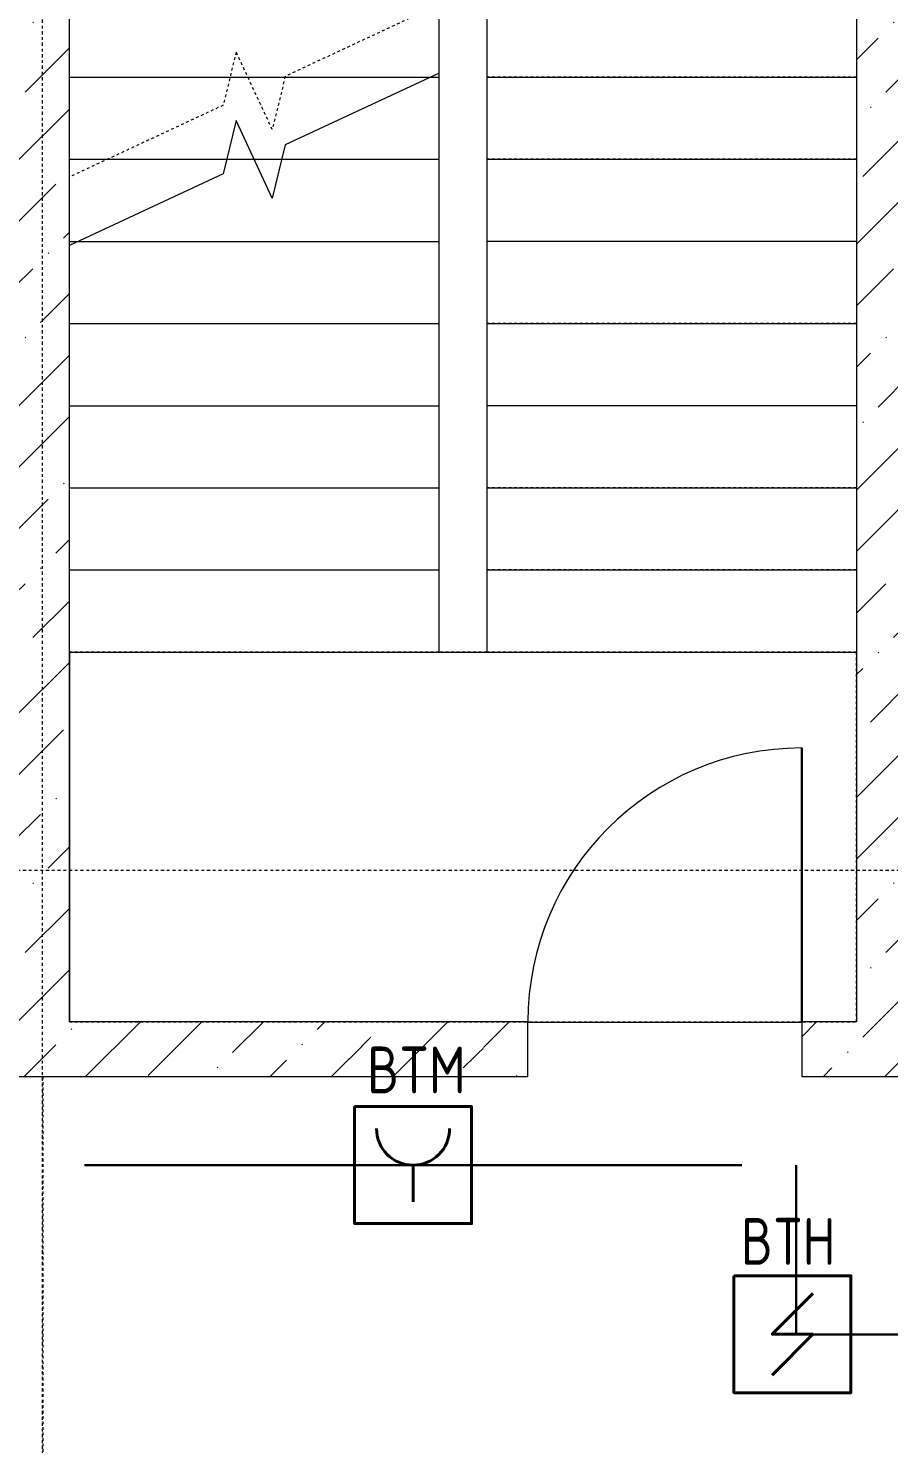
# Model space of a CAD drawing. Header units: millimetres. Extents: x -174154 to -170572, y -111302 to -109817.
# Drawn here: x -171602.4 to -171570.9, y -110557.1 to -110505.4 of the extents above; entities that cross this region are included whole.
import ezdxf

# ---------------------------------------------------------------- set-up
doc = ezdxf.new("R2010")
doc.units = ezdxf.units.MM
doc.set_wipeout_variables(frame=1)
for name, pattern in [('ACAD_ISO02W100', [15, 12, -3]), ('ADSK_Линия сетки', [21, 12, -3, 3, -3]), ('ADSK_Сверху', [4.5, 3, -1.5]), ('ADSK_Штрих_ш3 п1_5', [4.5, 3, -1.5])]:
    doc.linetypes.add(name, pattern=pattern)
for name, color, linetype, lineweight in [('!Подложка', 252, 'ACAD_ISO02W100', 25), ('Двери', 7, 'Continuous', 18), ('Кабель ПС', 20, 'ACAD_ISO02W100', 30), ('Лестницы', 7, 'Continuous', 18), ('Оси', 7, 'Continuous', 9), ('Панель', 7, 'Continuous', 18), ('ПС', 1, 'Continuous', 50), ('Стены разрез', 7, 'Continuous', 40)]:
    doc.layers.add(name, color=color, linetype=linetype, lineweight=lineweight)
doc.layers.add('_Разделитель помещений_', color=4, linetype='ADSK_Штрих_ш3 п1_5', lineweight=40, true_color=0x00ffff)
doc.styles.get("Standard").update_dxf_attribs({"font": 'GOST_A.TTF'})
pattern_1 = [(45, (30280, 12305), (84.1903, 308.6967), [396.875, -79.375, 3.353, -76.022])]

# ---------------------------------------------------------------- blocks, each defined once
blk = doc.blocks.new('*U11')
at = {"layer": 'ПС', "ltscale": 300, "insert": (138.9, 388.4), "char_height": 120, "width": 281.478, "attachment_point": 5, "bg_fill": 3, "box_fill_scale": 1, "bg_fill_color": 256, "bg_fill_transparency": 0}
blk.add_mtext('BTH', dxfattribs=at)
blk.add_wipeout([(0, 300), (300, 300), (300, 0), (0, 0)]).dxf.layer = 'ПС'
at = {"layer": 'ПС', "color": 1, "lineweight": 40}
blk.add_lwpolyline([(0, 300), (300, 300), (300, 0), (0, 0)], close=True, dxfattribs=at)
at = {"layer": 'ПС', "lineweight": 40, "ltscale": 100}
blk.add_lwpolyline([(202.1, 254.3), (97.9, 150), (202.1, 150), (97.9, 45.7)], dxfattribs=at)
blk = doc.blocks.new('*U12')
at = {"layer": 'ПС', "ltscale": 300, "insert": (158.6, 394.2), "char_height": 120, "width": 343.197, "attachment_point": 5, "bg_fill": 3, "box_fill_scale": 1, "bg_fill_color": 256, "bg_fill_transparency": 0}
blk.add_mtext('BTM', dxfattribs=at)
blk.add_wipeout([(0, 300), (300, 300), (300, 0), (0, 0)]).dxf.layer = 'ПС'
at = {"layer": 'ПС', "lineweight": 40, "ltscale": 100}
blk.add_line((150, 150), (150, 56.3), dxfattribs=at)
at = {"layer": 'ПС', "color": 1, "lineweight": 40}
blk.add_lwpolyline([(0, 300), (300, 300), (300, 0), (0, 0)], close=True, dxfattribs=at)
at = {"layer": 'ПС', "lineweight": 40, "ltscale": 100}
blk.add_arc((150, 243.7), 93.7, 180, 0, dxfattribs=at)
blk = doc.blocks.new('AC_Дверь_Однопольная_ПВХ - 960х2080h М ОЛ Глухой низ с доводчиком-847266-В_АР_ПЭ_02 Этаж')
at = {"layer": 'Панель', "lineweight": 30}
blk.add_line((500, 100), (500, 1100), dxfattribs=at)
at = {"layer": 'Панель'}
blk.add_arc((500, 100), 1000, 90, 180, dxfattribs=at)
blk = doc.blocks.new('A$C02fe7d8c')
at = {"layer": 'Стены разрез', "lineweight": 20, "true_color": 0x636466}
h = blk.add_hatch(dxfattribs=at)
h.set_pattern_fill('FP_4', color=251, style=0, pattern_type=2)
h.set_pattern_definition(pattern_1)
h.paths.add_polyline_path([(15129.9, 8313), (15129.9, 14555), (14929.9, 14555), (14929.9, 8313)])
h = blk.add_hatch(dxfattribs=at)
h.set_pattern_fill('FP_4', color=251, style=0, pattern_type=2)
h.set_pattern_definition(pattern_1)
h.paths.add_polyline_path([(18147.9, 8313), (18204.2, 8313), (18204.2, 14555), (18004.2, 14555), (18004.2, 8313)])
h = blk.add_hatch(dxfattribs=at)
h.set_pattern_fill('FP_4', color=251, style=0, pattern_type=2)
h.set_pattern_definition(pattern_1)
h.paths.add_polyline_path([(18204.2, 8113), (18204.2, 8313), (17804.2, 8313), (17804.2, 8113), (18147.9, 8113)])
h.paths.add_polyline_path([(16804.2, 8113), (16804.2, 8313), (14929.9, 8313), (14929.9, 8113), (15143.4, 8113)])
at = {"layer": '_Разделитель помещений_', "color": 251, "lineweight": 20, "true_color": 0x636466}
blk.add_line((15032.5, 8113), (15032.5, 6702.5), dxfattribs=at)
at = {"layer": 'Лестницы', "color": 251, "linetype": 'ADSK_Сверху', "lineweight": 20, "true_color": 0x636466}
for p, q in [((15130, 11398.3), (15130, 12963)), ((16654.2, 12963), (16654.2, 9663)), ((18004.2, 12963), (18004.2, 9663)), ((16480, 12027.8), (15918.3, 11765.9)), ((15739, 11854.7), (15691.7, 11660.2)), ((15871, 11571.4), (15739, 11854.7)), ((15129.9, 11763), (16448.4, 11763)), ((15130, 11763), (15716.7, 11763)), ((15130, 11763), (15716.7, 11763)), ((15781.7, 11763), (15917.6, 11763)), ((15781.7, 11763), (15917.6, 11763)), ((15918.3, 11765.9), (15871, 11571.4)), ((16448.4, 11763), (16480, 11763)), ((18004.2, 11763), (16654.2, 11763)), ((18004.2, 11763), (16654.2, 11763)), ((18004.2, 11762.1), (16654.2, 11762.1)), ((15691.7, 11660.2), (15130, 11398.3)), ((15129.9, 11463), (15704.6, 11463)), ((15130, 11463), (15268.9, 11463)), ((15130, 11463), (15268.9, 11463)), ((15704.6, 11463), (15805, 11463)), ((15805, 11463), (15905.5, 11463)), ((15905.5, 11463), (16480, 11463)), ((18004.2, 11463), (16654.2, 11463)), ((18004.2, 11463), (16654.2, 11463)), ((18004.2, 11462.1), (16654.2, 11462.1)), ((15129.9, 11163), (15161.6, 11163)), ((15161.6, 11163), (16480, 11163)), ((18004.2, 11163), (16654.2, 11163)), ((18004.2, 11163), (16654.2, 11163)), ((18004.2, 11162.1), (16654.2, 11162.1)), ((15130, 10863), (16480, 10863)), ((18004.2, 10863), (16654.2, 10863)), ((18004.2, 10863), (16654.2, 10863)), ((18004.2, 10862.1), (16654.2, 10862.1)), ((15130, 10563), (16480, 10563)), ((18004.2, 10563), (16654.2, 10563)), ((18004.2, 10563), (16654.2, 10563)), ((18004.2, 10562.1), (16654.2, 10562.1)), ((15130, 10263), (16480, 10263)), ((18004.2, 10263), (16654.2, 10263)), ((18004.2, 10263), (16654.2, 10263)), ((18004.2, 10262.1), (16654.2, 10262.1)), ((15130, 9963), (16480, 9963)), ((18004.2, 9963), (16654.2, 9963)), ((18004.2, 9963), (16654.2, 9963)), ((18004.2, 9962.1), (16654.2, 9962.1)), ((15129.9, 9663), (15129.9, 8313)), ((16479.9, 9663), (15129.9, 9663)), ((15130, 9663), (16480, 9663)), ((16654.2, 9663), (16479.9, 9663)), ((18004.2, 9663), (16654.2, 9663)), ((18004.2, 9663), (16654.2, 9663)), ((18004.2, 9662.1), (16654.2, 9662.1)), ((18004.2, 8313), (18004.2, 9663)), ((15129.9, 8313), (18004.2, 8313))]:
    blk.add_line(p, q, dxfattribs=at)
at = {"layer": 'Лестницы', "color": 251, "lineweight": 20, "true_color": 0x636466}
for p, q in [((16479.9, 11777.8), (16479.9, 12063)), ((16654.2, 12062.1), (16654.2, 11762.1)), ((15129.9, 11763), (16448.4, 11763)), ((16480, 11777.8), (15918.3, 11515.9)), ((16448.4, 11763), (16480, 11763)), ((16480, 11763), (16480, 11777.8)), ((16480, 11463), (16480, 11763)), ((16654.2, 11762.1), (16654.2, 11462.1)), ((18004.2, 11762.1), (16654.2, 11762.1)), ((15739, 11604.7), (15691.7, 11410.2)), ((15871, 11321.4), (15739, 11604.7)), ((15918.3, 11515.9), (15871, 11321.4)), ((15129.9, 11463), (15704.6, 11463)), ((15704.6, 11463), (15805, 11463)), ((15805, 11463), (15905.5, 11463)), ((15905.5, 11463), (16480, 11463)), ((16480, 11163), (16480, 11463)), ((16654.2, 11462.1), (16654.2, 11162.1)), ((18004.2, 11462.1), (16654.2, 11462.1)), ((15691.7, 11410.2), (15130, 11148.3)), ((15129.9, 11163), (15161.6, 11163)), ((15130, 10863), (15130, 11148.3)), ((15161.6, 11163), (16480, 11163)), ((16480, 10863), (16480, 11163)), ((16654.2, 11162.1), (16654.2, 10862.1)), ((18004.2, 11162.1), (16654.2, 11162.1)), ((15130, 10563), (15130, 10863)), ((15130, 10863), (16480, 10863)), ((16480, 10563), (16480, 10863)), ((16654.2, 10862.1), (16654.2, 10562.1)), ((18004.2, 10862.1), (16654.2, 10862.1)), ((15130, 10263), (15130, 10563)), ((15130, 10563), (16480, 10563)), ((16480, 10263), (16480, 10563)), ((16654.2, 10562.1), (16654.2, 10262.1)), ((18004.2, 10562.1), (16654.2, 10562.1)), ((15130, 9963), (15130, 10263)), ((15130, 10263), (16480, 10263)), ((16480, 9963), (16480, 10263)), ((16654.2, 10262.1), (16654.2, 9962.1)), ((18004.2, 10262.1), (16654.2, 10262.1)), ((15130, 9663), (15130, 9963)), ((15130, 9963), (16480, 9963)), ((16480, 9663), (16480, 9963)), ((16654.2, 9962.1), (16654.2, 9662.1)), ((18004.2, 9962.1), (16654.2, 9962.1)), ((15130, 9663), (15130, 8313)), ((15130, 9663), (16480, 9663)), ((16480, 9662.1), (16480, 9663)), ((16654.2, 9662.1), (16480, 9662.1)), ((18004.2, 9662.1), (16654.2, 9662.1)), ((16804.2, 8312.1), (17804.2, 8312.1))]:
    blk.add_line(p, q, dxfattribs=at)
at = {"layer": 'Оси', "linetype": 'ADSK_Линия сетки'}
for p, q in [((15030, 16592.9), (15030, -2195)), ((32780, 8865), (-1856.4, 8865))]:
    blk.add_line(p, q, dxfattribs=at)
at = {"layer": 'Стены разрез', "color": 251, "lineweight": 20, "true_color": 0x636466}
for p, q in [((15129.9, 8313), (15129.9, 14335)), ((18004.2, 14335), (18004.2, 8313)), ((16804.2, 8313), (15129.9, 8313)), ((16804.2, 8113), (16804.2, 8313)), ((18004.2, 8313), (17804.2, 8313)), ((17804.2, 8313), (17804.2, 8113)), ((14929.9, 8113), (16804.2, 8113)), ((17804.2, 8113), (18204.2, 8113))]:
    blk.add_line(p, q, dxfattribs=at)
at = {"layer": 'Двери', "color": 251, "lineweight": 20, "true_color": 0x636466}
blk.add_blockref('AC_Дверь_Однопольная_ПВХ - 960х2080h М ОЛ Глухой низ с доводчиком-847266-В_АР_ПЭ_02 Этаж', (17304.2, 8213), dxfattribs=at)

msp = doc.modelspace()

# ---------------------------------------------------------------- block references
at = {"layer": 'ПС', "color": 0, "xscale": 0.01424277820484836, "yscale": 0.01424277820484836, "zscale": 0.01424277820484836}
for name, p in [('*U12', (-171590.452, -110549.029)), ('*U11', (-171576.596, -110555.208))]:
    msp.add_blockref(name, p, dxfattribs=at)

# ---------------------------------------------------------------- next in the draw order: linework, layer by layer
at = {"layer": 'Кабель ПС'}
for points in [[(-171588.315, -110546.892), (-171619.939, -110546.892), (-171619.939, -110547.296), (-171623.496, -110547.31)], [(-171588.315, -110546.892), (-171574.33, -110546.892), (-171574.33, -110553.072)], [(-171574.46, -110553.072), (-171525.19, -110553.072), (-171525.19, -110548.369), (-171473.963, -110548.369), (-171473.963, -110554.711), (-171463.699, -110554.711)]]:
    msp.add_lwpolyline(points, dxfattribs=at)

# ---------------------------------------------------------------- next in the draw order: block references
at = {"layer": '!Подложка', "ltscale": 20, "xscale": 0.01, "yscale": 0.01, "zscale": 0.01}
msp.add_blockref('A$C02fe7d8c', (-171752.166, -110624.788), dxfattribs=at)

doc.saveas('drawing.dxf')
